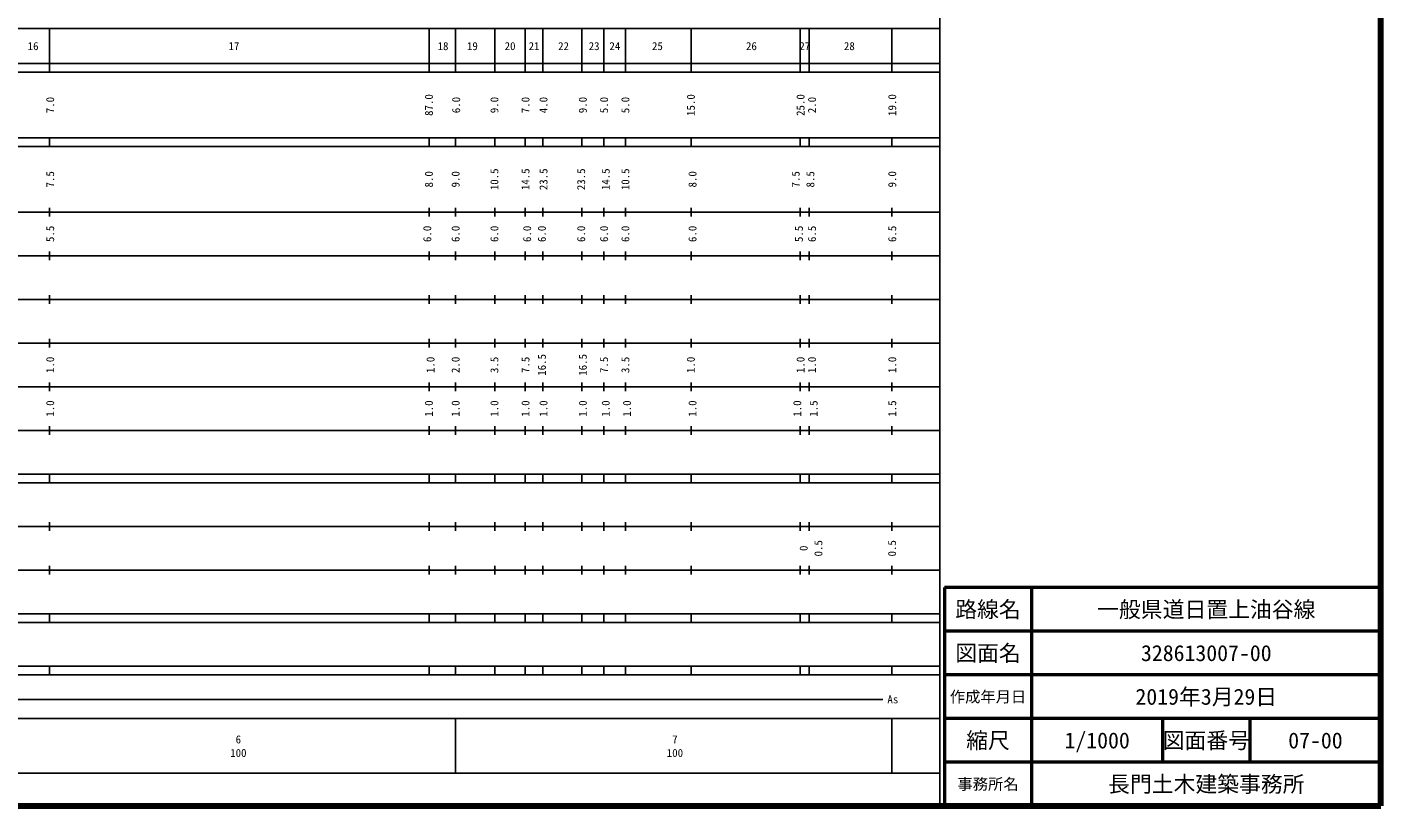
# Model space of a CAD drawing. Units: millimetres on the paper, enlarged 1000 times. Extents: x 40000 to 680000, y 20000 to 380000.
# Drawn here: x 369893 to 680000, y 20000 to 198357 of the extents above; entities that cross this region are included whole.
import ezdxf
from ezdxf.enums import TextEntityAlignment as Align

# ---------------------------------------------------------------- set-up
doc = ezdxf.new("R2010")
doc.units = ezdxf.units.MM
doc.header["$LTSCALE"] = 1000
for name, color, linetype, lineweight in [('M-TTL', 2, 'Continuous', 140), ('M-TTL-BAND', 7, 'Continuous', 25), ('M-TTL-FRAM', 2, 'Continuous', 50), ('M-TTL-LINE', 7, 'Continuous', 50), ('M-TTL-TXT', 7, 'Continuous', 13)]:
    doc.layers.add(name, color=color, linetype=linetype, lineweight=lineweight)
doc.styles.add('ＭＳ ゴシック', font='')
doc.styles.get('ＭＳ ゴシック').set_extended_font_data('MS Gothic')

msp = doc.modelspace()

# ---------------------------------------------------------------- linework, layer by layer
at = {"layer": 'M-TTL'}
for p, q in [((680000, 20000), (680000, 380000)), ((40000, 20000), (680000, 20000))]:
    msp.add_line(p, q, dxfattribs=at)
at = {"layer": 'M-TTL-BAND'}
for p, q in [((579000, 20000), (579000, 370000)), ((68000, 198000), (579000, 198000)), ((375000, 198000), (375000, 188000)), ((462000, 198000), (462000, 188000)), ((468000, 198000), (468000, 188000)), ((477000, 198000), (477000, 188000)), ((484000, 198000), (484000, 188000)), ((488000, 198000), (488000, 188000)), ((497000, 198000), (497000, 188000)), ((502000, 198000), (502000, 188000)), ((507000, 198000), (507000, 188000)), ((522000, 198000), (522000, 188000)), ((547000, 198000), (547000, 188000)), ((549000, 198000), (549000, 188000)), ((568000, 198000), (568000, 188000)), ((40000, 190000), (579000, 190000)), ((40000, 188000), (579000, 188000)), ((40000, 173000), (579000, 173000)), ((40000, 171000), (579000, 171000)), ((375000, 173000), (375000, 171000)), ((462000, 173000), (462000, 171000)), ((468000, 171000), (468000, 173000)), ((477000, 173000), (477000, 171000)), ((484000, 173000), (484000, 171000)), ((488000, 173000), (488000, 171000)), ((497000, 173000), (497000, 171000)), ((502000, 173000), (502000, 171000)), ((507000, 173000), (507000, 171000)), ((522000, 173000), (522000, 171000)), ((547000, 173000), (547000, 171000)), ((549000, 173000), (549000, 171000)), ((568000, 171000), (568000, 173000)), ((40000, 156000), (579000, 156000)), ((375000, 157000), (375000, 155000)), ((462000, 157000), (462000, 155000)), ((468000, 155000), (468000, 157000)), ((477000, 157000), (477000, 155000)), ((484000, 157000), (484000, 155000)), ((488000, 157000), (488000, 155000)), ((497000, 157000), (497000, 155000)), ((502000, 157000), (502000, 155000)), ((507000, 157000), (507000, 155000)), ((522000, 157000), (522000, 155000)), ((547000, 157000), (547000, 155000)), ((549000, 157000), (549000, 155000)), ((568000, 155000), (568000, 157000)), ((46000, 146000), (579000, 146000)), ((375000, 147000), (375000, 145000)), ((462000, 147000), (462000, 145000)), ((468000, 145000), (468000, 147000)), ((477000, 147000), (477000, 145000)), ((484000, 147000), (484000, 145000)), ((488000, 147000), (488000, 145000)), ((497000, 147000), (497000, 145000)), ((502000, 147000), (502000, 145000)), ((507000, 147000), (507000, 145000)), ((522000, 147000), (522000, 145000)), ((547000, 147000), (547000, 145000)), ((549000, 147000), (549000, 145000)), ((568000, 145000), (568000, 147000)), ((375000, 137000), (375000, 135000)), ((462000, 137000), (462000, 135000)), ((468000, 135000), (468000, 137000)), ((477000, 137000), (477000, 135000)), ((484000, 137000), (484000, 135000)), ((488000, 137000), (488000, 135000)), ((497000, 137000), (497000, 135000)), ((502000, 137000), (502000, 135000)), ((507000, 137000), (507000, 135000)), ((522000, 137000), (522000, 135000)), ((547000, 137000), (547000, 135000)), ((549000, 137000), (549000, 135000)), ((568000, 135000), (568000, 137000)), ((52000, 136000), (579000, 136000)), ((46000, 126000), (579000, 126000)), ((375000, 127000), (375000, 125000)), ((462000, 127000), (462000, 125000)), ((468000, 125000), (468000, 127000)), ((477000, 127000), (477000, 125000)), ((484000, 127000), (484000, 125000)), ((488000, 127000), (488000, 125000)), ((497000, 127000), (497000, 125000)), ((502000, 127000), (502000, 125000)), ((507000, 127000), (507000, 125000)), ((522000, 127000), (522000, 125000)), ((547000, 127000), (547000, 125000)), ((549000, 127000), (549000, 125000)), ((568000, 125000), (568000, 127000)), ((52000, 116000), (579000, 116000)), ((375000, 117000), (375000, 115000)), ((462000, 117000), (462000, 115000)), ((468000, 115000), (468000, 117000)), ((477000, 117000), (477000, 115000)), ((484000, 117000), (484000, 115000)), ((488000, 117000), (488000, 115000)), ((497000, 117000), (497000, 115000)), ((502000, 117000), (502000, 115000)), ((507000, 117000), (507000, 115000)), ((522000, 117000), (522000, 115000)), ((547000, 117000), (547000, 115000)), ((549000, 117000), (549000, 115000)), ((568000, 115000), (568000, 117000)), ((46000, 106000), (579000, 106000)), ((375000, 107000), (375000, 105000)), ((462000, 107000), (462000, 105000)), ((468000, 105000), (468000, 107000)), ((477000, 107000), (477000, 105000)), ((484000, 107000), (484000, 105000)), ((488000, 107000), (488000, 105000)), ((497000, 107000), (497000, 105000)), ((502000, 107000), (502000, 105000)), ((507000, 107000), (507000, 105000)), ((522000, 107000), (522000, 105000)), ((547000, 107000), (547000, 105000)), ((549000, 107000), (549000, 105000)), ((568000, 105000), (568000, 107000)), ((40000, 96000), (579000, 96000)), ((40000, 94000), (579000, 94000)), ((375000, 96000), (375000, 94000)), ((462000, 96000), (462000, 94000)), ((468000, 94000), (468000, 96000)), ((477000, 96000), (477000, 94000)), ((484000, 96000), (484000, 94000)), ((488000, 96000), (488000, 94000)), ((497000, 96000), (497000, 94000)), ((502000, 96000), (502000, 94000)), ((507000, 96000), (507000, 94000)), ((522000, 96000), (522000, 94000)), ((547000, 96000), (547000, 94000)), ((549000, 96000), (549000, 94000)), ((568000, 94000), (568000, 96000)), ((49000, 84000), (579000, 84000)), ((375000, 85000), (375000, 83000)), ((462000, 85000), (462000, 83000)), ((468000, 83000), (468000, 85000)), ((477000, 85000), (477000, 83000)), ((484000, 85000), (484000, 83000)), ((488000, 85000), (488000, 83000)), ((497000, 85000), (497000, 83000)), ((502000, 85000), (502000, 83000)), ((507000, 85000), (507000, 83000)), ((522000, 85000), (522000, 83000)), ((547000, 85000), (547000, 83000)), ((549000, 85000), (549000, 83000)), ((568000, 83000), (568000, 85000)), ((375000, 75000), (375000, 73000)), ((462000, 75000), (462000, 73000)), ((468000, 73000), (468000, 75000)), ((477000, 75000), (477000, 73000)), ((484000, 75000), (484000, 73000)), ((488000, 75000), (488000, 73000)), ((497000, 75000), (497000, 73000)), ((502000, 75000), (502000, 73000)), ((507000, 75000), (507000, 73000)), ((522000, 75000), (522000, 73000)), ((547000, 75000), (547000, 73000)), ((549000, 75000), (549000, 73000)), ((568000, 73000), (568000, 75000)), ((40000, 74000), (579000, 74000)), ((40000, 64000), (579000, 64000)), ((375000, 64000), (375000, 62000)), ((462000, 64000), (462000, 62000)), ((468000, 62000), (468000, 64000)), ((477000, 64000), (477000, 62000)), ((484000, 64000), (484000, 62000)), ((488000, 64000), (488000, 62000)), ((497000, 64000), (497000, 62000)), ((502000, 64000), (502000, 62000)), ((507000, 64000), (507000, 62000)), ((522000, 64000), (522000, 62000)), ((547000, 64000), (547000, 62000)), ((549000, 64000), (549000, 62000)), ((568000, 62000), (568000, 64000)), ((40000, 62000), (579000, 62000)), ((40000, 52000), (579000, 52000)), ((40000, 50000), (579000, 50000)), ((375000, 52000), (375000, 50000)), ((462000, 52000), (462000, 50000)), ((468000, 50000), (468000, 52000)), ((477000, 52000), (477000, 50000)), ((484000, 52000), (484000, 50000)), ((488000, 52000), (488000, 50000)), ((497000, 52000), (497000, 50000)), ((502000, 52000), (502000, 50000)), ((507000, 52000), (507000, 50000)), ((522000, 52000), (522000, 50000)), ((547000, 52000), (547000, 50000)), ((549000, 52000), (549000, 50000)), ((568000, 50000), (568000, 52000)), ((70805, 44406), (565903, 44406)), ((40000, 40000), (579000, 40000)), ((468000, 40000), (468000, 27500)), ((568000, 40000), (568000, 27500)), ((68000, 27500), (579000, 27500))]:
    msp.add_line(p, q, dxfattribs=at)
at = {"layer": 'M-TTL-FRAM'}
for p, q in [((680000, 70000), (580000, 70000)), ((580000, 70000), (580000, 20000))]:
    msp.add_line(p, q, dxfattribs=at)
at = {"layer": 'M-TTL-LINE'}
for p, q in [((600000, 70000), (600000, 20000)), ((680000, 60000), (580000, 60000)), ((680000, 50000), (580000, 50000)), ((680000, 40000), (580000, 40000)), ((630000, 40000), (630000, 30000)), ((650000, 40000), (650000, 30000)), ((680000, 30000), (580000, 30000))]:
    msp.add_line(p, q, dxfattribs=at)

# ---------------------------------------------------------------- texts
at = {"layer": 'M-TTL-BAND', "style": 'ＭＳ ゴシック'}
for s, p in [('16', (371274, 194000)), ('17', (417275, 194000)), ('18', (465171, 194000)), ('19', (471894, 194000)), ('20', (480528, 194000)), ('21', (486028, 194000)), ('22', (492778, 194000)), ('23', (499778, 194000)), ('24', (504529, 194000)), ('25', (514279, 194000)), ('26', (535807, 194000)), ('27', (548028, 194000)), ('28', (558243, 194000)), ('As', (568201, 44406)), ('6', (418288, 35238)), ('7', (518288, 35238)), ('100', (418288, 32131)), ('100', (518288, 32131))]:
    msp.add_text(s, height=1833, dxfattribs=at).set_placement(p, align=Align.MIDDLE_CENTER)
for s, p in [('7.0', (375174, 180500)), ('87.0', (461927, 180500)), ('6.0', (468165, 180500)), ('9.0', (476927, 180500)), ('7.0', (484053, 180500)), ('4.0', (488178, 180500)), ('9.0', (497178, 180500)), ('5.0', (502053, 180500)), ('5.0', (506928, 180500)), ('15.0', (521929, 180500)), ('25.0', (547055, 180500)), ('2.0', (549680, 180500)), ('19.0', (568056, 180500)), ('7.5', (375174, 163500)), ('8.0', (461927, 163500)), ('9.0', (468037, 163500)), ('10.5', (476927, 163500)), ('14.5', (484053, 163500)), ('23.5', (488178, 163500)), ('23.5', (496803, 163500)), ('14.5', (502428, 163500)), ('10.5', (506928, 163500)), ('8.0', (522304, 163500)), ('7.5', (545930, 163500)), ('8.5', (549305, 163500)), ('9.0', (568056, 163500)), ('5.5', (375174, 151000)), ('6.0', (461552, 151000)), ('6.0', (468037, 151000)), ('6.0', (476927, 151000)), ('6.0', (484428, 151000)), ('6.0', (487803, 151000)), ('6.0', (496803, 151000)), ('6.0', (502053, 151000)), ('6.0', (506928, 151000)), ('6.0', (522304, 151000)), ('5.5', (546680, 151000)), ('6.5', (549680, 151000)), ('6.5', (568056, 151000)), ('1.0', (375174, 121000)), ('1.0', (462302, 121000)), ('2.0', (468037, 121000)), ('3.5', (476927, 121000)), ('7.5', (484053, 121000)), ('16.5', (487803, 121000)), ('16.5', (497178, 121000)), ('7.5', (502053, 121000)), ('3.5', (506928, 121000)), ('1.0', (521929, 121000)), ('1.0', (547055, 121000)), ('1.0', (549680, 121000)), ('1.0', (568056, 121000)), ('1.0', (375174, 111000)), ('1.0', (461927, 111000)), ('1.0', (468037, 111000)), ('1.0', (476927, 111000)), ('1.0', (484053, 111000)), ('1.0', (488178, 111000)), ('1.0', (497178, 111000)), ('1.0', (502428, 111000)), ('1.0', (507303, 111000)), ('1.0', (522304, 111000)), ('1.0', (546305, 111000)), ('1.5', (550055, 111000)), ('1.5', (568056, 111000)), ('0.5', (551141, 79000)), ('0.5', (568016, 79000)), ('0', (547766, 79000))]:
    msp.add_text(s, height=1833, rotation=90, dxfattribs=at).set_placement(p, align=Align.MIDDLE_CENTER)
at = {"layer": 'M-TTL-TXT', "style": 'ＭＳ ゴシック'}
for s, height, p in [('路線名', 3666, (590000, 65000)), ('一般県道日置上油谷線', 3666, (640000, 65000)), ('図面名', 3666, (590000, 55000)), ('328613007-00', 3666, (640000, 55000)), ('作成年月日', 2566, (590000, 45000)), ('2019年3月29日', 3666, (640000, 45000)), ('縮尺', 3666, (590000, 35000)), ('図面番号', 3666, (640000, 35000)), ('1/1000', 3666, (615000, 35000)), ('07-00', 3666, (665000, 35000)), ('事務所名', 2566, (590000, 25000)), ('長門土木建築事務所', 3666, (640000, 25000))]:
    msp.add_text(s, height=height, dxfattribs=at).set_placement(p, align=Align.MIDDLE_CENTER)

doc.saveas('drawing.dxf')
